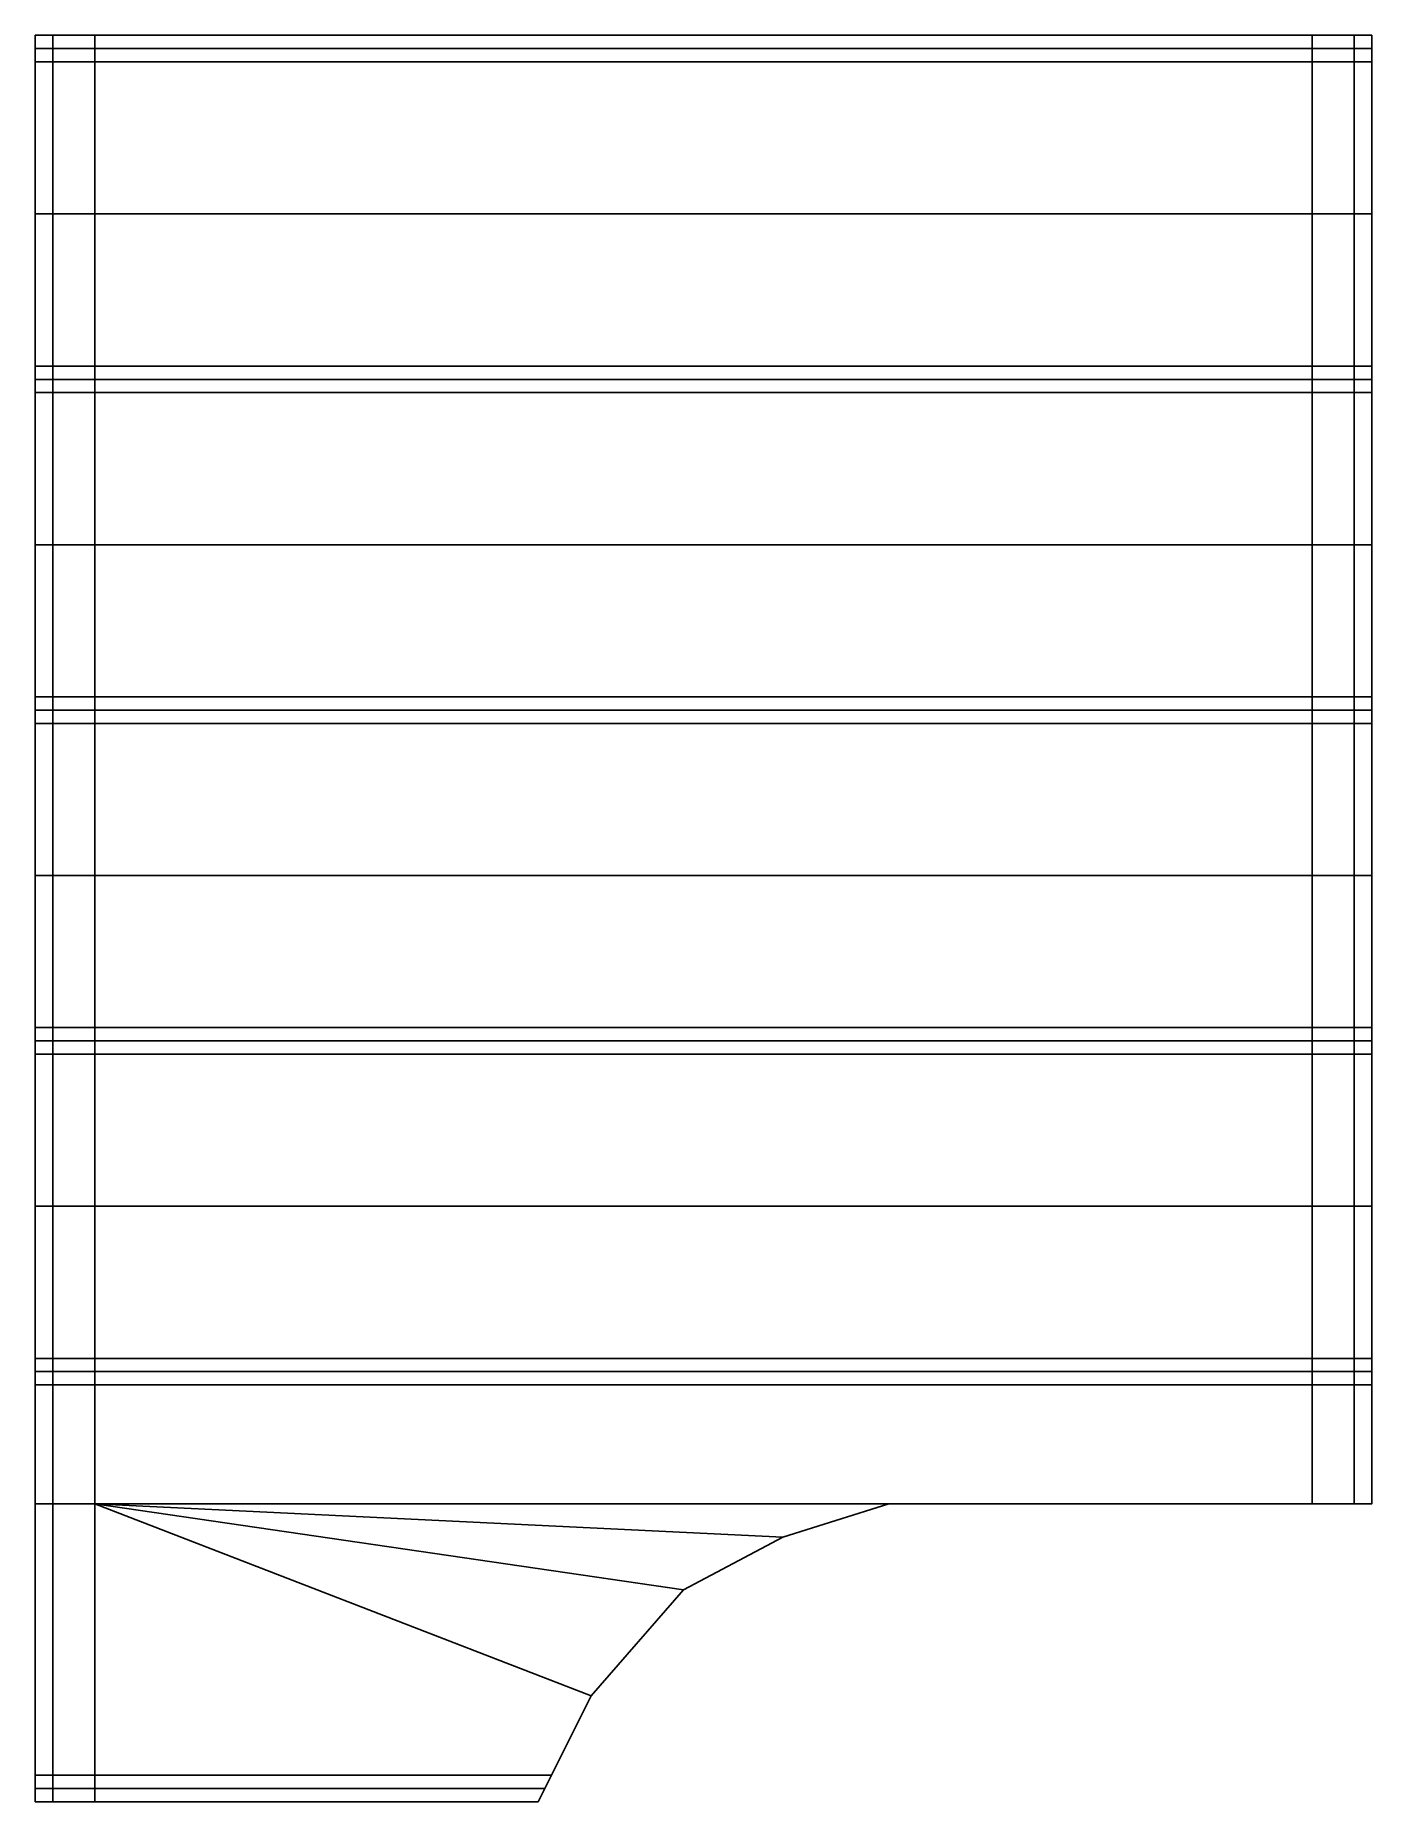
# Model space of a CAD drawing. Extents: x -1.01 to 1.01, y 0.52 to 3.19.
import ezdxf

# ---------------------------------------------------------------- set-up
doc = ezdxf.new("R2010")
doc.units = 0
doc.layers.add('TENT', color=3, linetype='CONTINUOUS')

msp = doc.modelspace()

# ---------------------------------------------------------------- linework, layer by layer
at = {"layer": 'TENT'}
for points in [[(-1.01, 3.19, 2.02), (-1.01, 3.17, 2.04), (-0.9836, 3.17, 2.1036), (-0.9836, 3.19, 2.0836)], [(-1.01, 3.17, 2.04), (-1.01, 3.19, 2.02), (-1.01, 3.19, 1.85), (-1.01, 3.15, 2.02)], [(-1.01, 2.92, 2), (-1.01, 3.15, 2.02), (-1.01, 3.19, 1.85), (-1.01, 2.92, 2)], [(-1.01, 2.92, 2), (-1.01, 3.19, 1.85), (-1.01, 0.52, 1.85), (-1.01, 0.97, 2)], [(-1.01, 3.19, 1.85), (-1.01, 3.19, 2.02), (-0.9836, 3.19, 2.0836)], [(-0.9836, 3.19, 2.0836), (-0.9836, 3.17, 2.1036), (-0.92, 3.17, 2.13), (-0.92, 3.19, 2.11)], [(-0.9836, 3.19, 2.0836), (-0.92, 3.19, 2.11), (0.92, 3.19, 2.11), (0.9836, 3.19, 2.0836)], [(-0.92, 3.19, 2.11), (-0.92, 3.17, 2.13), (0.92, 3.17, 2.13), (0.92, 3.19, 2.11)], [(0.92, 3.19, 2.11), (0.92, 3.17, 2.13), (0.9836, 3.17, 2.1036), (0.9836, 3.19, 2.0836)], [(0.9836, 3.19, 2.0836), (0.9836, 3.17, 2.1036), (1.01, 3.17, 2.04), (1.01, 3.19, 2.02)], [(0.9836, 3.19, 2.0836), (0.9836, 3.19, 2.0836), (1.01, 3.19, 2.02), (1.01, 3.19, 1.85)], [(1.01, 3.19, 2.02), (1.01, 3.17, 2.04), (1.01, 3.15, 2.02), (1.01, 3.19, 1.85)], [(1.01, 3.15, 2.02), (1.01, 2.92, 2), (1.01, 2.92, 2), (1.01, 3.19, 1.85)], [(1.01, 3.19, 1.85), (1.01, 2.92, 2), (1.01, 0.97, 2), (1.01, 0.97, 1.85)], [(-1.01, 3.17, 2.04), (-1.01, 3.15, 2.02), (-0.9836, 3.15, 2.0836), (-0.9836, 3.17, 2.1036)], [(-0.9836, 3.17, 2.1036), (-0.9836, 3.15, 2.0836), (-0.92, 3.15, 2.11), (-0.92, 3.17, 2.13)], [(-0.92, 3.17, 2.13), (-0.92, 3.15, 2.11), (0.92, 3.15, 2.11), (0.92, 3.17, 2.13)], [(0.92, 3.17, 2.13), (0.92, 3.15, 2.11), (0.9836, 3.15, 2.0836), (0.9836, 3.17, 2.1036)], [(0.9836, 3.17, 2.1036), (0.9836, 3.15, 2.0836), (1.01, 3.15, 2.02), (1.01, 3.17, 2.04)], [(-1.01, 3.15, 2.02), (-1.01, 2.92, 2), (-0.9836, 2.92, 2.0636), (-0.9836, 3.15, 2.0836)], [(-0.9836, 3.15, 2.0836), (-0.9836, 2.92, 2.0636), (-0.92, 2.92, 2.09), (-0.92, 3.15, 2.11)], [(-0.92, 3.15, 2.11), (-0.92, 2.92, 2.09), (0.92, 2.92, 2.09), (0.92, 3.15, 2.11)], [(0.92, 3.15, 2.11), (0.92, 2.92, 2.09), (0.9836, 2.92, 2.0636), (0.9836, 3.15, 2.0836)], [(0.9836, 3.15, 2.0836), (0.9836, 2.92, 2.0636), (1.01, 2.92, 2), (1.01, 3.15, 2.02)], [(-0.9836, 2.69, 2.0836), (-0.9836, 2.92, 2.0636), (-1.01, 2.92, 2), (-1.01, 2.69, 2.02)], [(-1.01, 2.69, 2.02), (-1.01, 2.92, 2), (-1.01, 2.42, 2), (-1.01, 2.65, 2.02)], [(-0.92, 2.69, 2.11), (-0.92, 2.92, 2.09), (-0.9836, 2.92, 2.0636), (-0.9836, 2.69, 2.0836)], [(0.92, 2.69, 2.11), (0.92, 2.92, 2.09), (-0.92, 2.92, 2.09), (-0.92, 2.69, 2.11)], [(0.9836, 2.69, 2.0836), (0.9836, 2.92, 2.0636), (0.92, 2.92, 2.09), (0.92, 2.69, 2.11)], [(1.01, 2.69, 2.02), (1.01, 2.92, 2), (0.9836, 2.92, 2.0636), (0.9836, 2.69, 2.0836)], [(1.01, 2.92, 2), (1.01, 2.69, 2.02), (1.01, 2.65, 2.02), (1.01, 2.42, 2)], [(-1.01, 2.69, 2.02), (-1.01, 2.67, 2.04), (-0.9836, 2.67, 2.1036), (-0.9836, 2.69, 2.0836)], [(-1.01, 2.67, 2.04), (-1.01, 2.69, 2.02), (-1.01, 2.69, 2.02), (-1.01, 2.65, 2.02)], [(-1.01, 2.67, 2.04), (-1.01, 2.65, 2.02), (-0.9836, 2.65, 2.0836), (-0.9836, 2.67, 2.1036)], [(-0.9836, 2.69, 2.0836), (-0.9836, 2.67, 2.1036), (-0.92, 2.67, 2.13), (-0.92, 2.69, 2.11)], [(-0.92, 2.69, 2.11), (-0.92, 2.67, 2.13), (0.92, 2.67, 2.13), (0.92, 2.69, 2.11)], [(0.92, 2.69, 2.11), (0.92, 2.67, 2.13), (0.9836, 2.67, 2.1036), (0.9836, 2.69, 2.0836)], [(0.9836, 2.69, 2.0836), (0.9836, 2.67, 2.1036), (1.01, 2.67, 2.04), (1.01, 2.69, 2.02)], [(1.01, 2.69, 2.02), (1.01, 2.67, 2.04), (1.01, 2.65, 2.02), (1.01, 2.69, 2.02)], [(-1.01, 2.65, 2.02), (-1.01, 2.42, 2), (-0.9836, 2.42, 2.0636), (-0.9836, 2.65, 2.0836)], [(-0.9836, 2.67, 2.1036), (-0.9836, 2.65, 2.0836), (-0.92, 2.65, 2.11), (-0.92, 2.67, 2.13)], [(-0.9836, 2.65, 2.0836), (-0.9836, 2.42, 2.0636), (-0.92, 2.42, 2.09), (-0.92, 2.65, 2.11)], [(-0.92, 2.67, 2.13), (-0.92, 2.65, 2.11), (0.92, 2.65, 2.11), (0.92, 2.67, 2.13)], [(-0.92, 2.65, 2.11), (-0.92, 2.42, 2.09), (0.92, 2.42, 2.09), (0.92, 2.65, 2.11)], [(0.92, 2.67, 2.13), (0.92, 2.65, 2.11), (0.9836, 2.65, 2.0836), (0.9836, 2.67, 2.1036)], [(0.92, 2.65, 2.11), (0.92, 2.42, 2.09), (0.9836, 2.42, 2.0636), (0.9836, 2.65, 2.0836)], [(0.9836, 2.67, 2.1036), (0.9836, 2.65, 2.0836), (1.01, 2.65, 2.02), (1.01, 2.67, 2.04)], [(0.9836, 2.65, 2.0836), (0.9836, 2.42, 2.0636), (1.01, 2.42, 2), (1.01, 2.65, 2.02)], [(-0.9836, 2.19, 2.0836), (-0.9836, 2.42, 2.0636), (-1.01, 2.42, 2), (-1.01, 2.19, 2.02)], [(-1.01, 2.19, 2.02), (-1.01, 2.42, 2), (-1.01, 1.92, 2), (-1.01, 2.15, 2.02)], [(-0.92, 2.19, 2.11), (-0.92, 2.42, 2.09), (-0.9836, 2.42, 2.0636), (-0.9836, 2.19, 2.0836)], [(0.92, 2.19, 2.11), (0.92, 2.42, 2.09), (-0.92, 2.42, 2.09), (-0.92, 2.19, 2.11)], [(0.9836, 2.19, 2.0836), (0.9836, 2.42, 2.0636), (0.92, 2.42, 2.09), (0.92, 2.19, 2.11)], [(1.01, 2.19, 2.02), (1.01, 2.42, 2), (0.9836, 2.42, 2.0636), (0.9836, 2.19, 2.0836)], [(1.01, 2.42, 2), (1.01, 2.19, 2.02), (1.01, 2.15, 2.02), (1.01, 1.92, 2)], [(-1.01, 2.19, 2.02), (-1.01, 2.17, 2.04), (-0.9836, 2.17, 2.1036), (-0.9836, 2.19, 2.0836)], [(-1.01, 2.17, 2.04), (-1.01, 2.19, 2.02), (-1.01, 2.19, 2.02), (-1.01, 2.15, 2.02)], [(-0.9836, 2.19, 2.0836), (-0.9836, 2.17, 2.1036), (-0.92, 2.17, 2.13), (-0.92, 2.19, 2.11)], [(-0.92, 2.19, 2.11), (-0.92, 2.17, 2.13), (0.92, 2.17, 2.13), (0.92, 2.19, 2.11)], [(0.92, 2.19, 2.11), (0.92, 2.17, 2.13), (0.9836, 2.17, 2.1036), (0.9836, 2.19, 2.0836)], [(0.9836, 2.19, 2.0836), (0.9836, 2.17, 2.1036), (1.01, 2.17, 2.04), (1.01, 2.19, 2.02)], [(1.01, 2.19, 2.02), (1.01, 2.17, 2.04), (1.01, 2.15, 2.02), (1.01, 2.19, 2.02)], [(-1.01, 2.17, 2.04), (-1.01, 2.15, 2.02), (-0.9836, 2.15, 2.0836), (-0.9836, 2.17, 2.1036)], [(-0.9836, 2.17, 2.1036), (-0.9836, 2.15, 2.0836), (-0.92, 2.15, 2.11), (-0.92, 2.17, 2.13)], [(-0.92, 2.17, 2.13), (-0.92, 2.15, 2.11), (0.92, 2.15, 2.11), (0.92, 2.17, 2.13)], [(0.92, 2.17, 2.13), (0.92, 2.15, 2.11), (0.9836, 2.15, 2.0836), (0.9836, 2.17, 2.1036)], [(0.9836, 2.17, 2.1036), (0.9836, 2.15, 2.0836), (1.01, 2.15, 2.02), (1.01, 2.17, 2.04)], [(-1.01, 2.15, 2.02), (-1.01, 1.92, 2), (-0.9836, 1.92, 2.0636), (-0.9836, 2.15, 2.0836)], [(-0.9836, 2.15, 2.0836), (-0.9836, 1.92, 2.0636), (-0.92, 1.92, 2.09), (-0.92, 2.15, 2.11)], [(-0.92, 2.15, 2.11), (-0.92, 1.92, 2.09), (0.92, 1.92, 2.09), (0.92, 2.15, 2.11)], [(0.92, 2.15, 2.11), (0.92, 1.92, 2.09), (0.9836, 1.92, 2.0636), (0.9836, 2.15, 2.0836)], [(0.9836, 2.15, 2.0836), (0.9836, 1.92, 2.0636), (1.01, 1.92, 2), (1.01, 2.15, 2.02)], [(-0.9836, 1.69, 2.0836), (-0.9836, 1.92, 2.0636), (-1.01, 1.92, 2), (-1.01, 1.69, 2.02)], [(-1.01, 1.69, 2.02), (-1.01, 1.92, 2), (-1.01, 1.42, 2), (-1.01, 1.65, 2.02)], [(-0.92, 1.69, 2.11), (-0.92, 1.92, 2.09), (-0.9836, 1.92, 2.0636), (-0.9836, 1.69, 2.0836)], [(0.92, 1.69, 2.11), (0.92, 1.92, 2.09), (-0.92, 1.92, 2.09), (-0.92, 1.69, 2.11)], [(0.9836, 1.69, 2.0836), (0.9836, 1.92, 2.0636), (0.92, 1.92, 2.09), (0.92, 1.69, 2.11)], [(1.01, 1.69, 2.02), (1.01, 1.92, 2), (0.9836, 1.92, 2.0636), (0.9836, 1.69, 2.0836)], [(1.01, 1.92, 2), (1.01, 1.69, 2.02), (1.01, 1.65, 2.02), (1.01, 1.42, 2)], [(-1.01, 1.69, 2.02), (-1.01, 1.67, 2.04), (-0.9836, 1.67, 2.1036), (-0.9836, 1.69, 2.0836)], [(-1.01, 1.67, 2.04), (-1.01, 1.69, 2.02), (-1.01, 1.69, 2.02), (-1.01, 1.65, 2.02)], [(-0.9836, 1.69, 2.0836), (-0.9836, 1.67, 2.1036), (-0.92, 1.67, 2.13), (-0.92, 1.69, 2.11)], [(-0.92, 1.69, 2.11), (-0.92, 1.67, 2.13), (0.92, 1.67, 2.13), (0.92, 1.69, 2.11)], [(0.92, 1.69, 2.11), (0.92, 1.67, 2.13), (0.9836, 1.67, 2.1036), (0.9836, 1.69, 2.0836)], [(0.9836, 1.69, 2.0836), (0.9836, 1.67, 2.1036), (1.01, 1.67, 2.04), (1.01, 1.69, 2.02)], [(1.01, 1.69, 2.02), (1.01, 1.67, 2.04), (1.01, 1.65, 2.02), (1.01, 1.69, 2.02)], [(-1.01, 1.67, 2.04), (-1.01, 1.65, 2.02), (-0.9836, 1.65, 2.0836), (-0.9836, 1.67, 2.1036)], [(-0.9836, 1.67, 2.1036), (-0.9836, 1.65, 2.0836), (-0.92, 1.65, 2.11), (-0.92, 1.67, 2.13)], [(-0.92, 1.67, 2.13), (-0.92, 1.65, 2.11), (0.92, 1.65, 2.11), (0.92, 1.67, 2.13)], [(0.92, 1.67, 2.13), (0.92, 1.65, 2.11), (0.9836, 1.65, 2.0836), (0.9836, 1.67, 2.1036)], [(0.9836, 1.67, 2.1036), (0.9836, 1.65, 2.0836), (1.01, 1.65, 2.02), (1.01, 1.67, 2.04)], [(-1.01, 1.65, 2.02), (-1.01, 1.42, 2), (-0.9836, 1.42, 2.0636), (-0.9836, 1.65, 2.0836)], [(-0.9836, 1.65, 2.0836), (-0.9836, 1.42, 2.0636), (-0.92, 1.42, 2.09), (-0.92, 1.65, 2.11)], [(-0.92, 1.65, 2.11), (-0.92, 1.42, 2.09), (0.92, 1.42, 2.09), (0.92, 1.65, 2.11)], [(0.92, 1.65, 2.11), (0.92, 1.42, 2.09), (0.9836, 1.42, 2.0636), (0.9836, 1.65, 2.0836)], [(0.9836, 1.65, 2.0836), (0.9836, 1.42, 2.0636), (1.01, 1.42, 2), (1.01, 1.65, 2.02)], [(-0.9836, 1.19, 2.0836), (-0.9836, 1.42, 2.0636), (-1.01, 1.42, 2), (-1.01, 1.19, 2.02)], [(-1.01, 1.19, 2.02), (-1.01, 1.42, 2), (-1.01, 0.97, 2), (-1.01, 1.15, 2.02)], [(-0.92, 1.19, 2.11), (-0.92, 1.42, 2.09), (-0.9836, 1.42, 2.0636), (-0.9836, 1.19, 2.0836)], [(0.92, 1.19, 2.11), (0.92, 1.42, 2.09), (-0.92, 1.42, 2.09), (-0.92, 1.19, 2.11)], [(0.9836, 1.19, 2.0836), (0.9836, 1.42, 2.0636), (0.92, 1.42, 2.09), (0.92, 1.19, 2.11)], [(1.01, 1.19, 2.02), (1.01, 1.42, 2), (0.9836, 1.42, 2.0636), (0.9836, 1.19, 2.0836)], [(1.01, 1.42, 2), (1.01, 1.19, 2.02), (1.01, 1.15, 2.02), (1.01, 0.97, 2)], [(-1.01, 1.19, 2.02), (-1.01, 1.17, 2.04), (-0.9836, 1.17, 2.1036), (-0.9836, 1.19, 2.0836)], [(-1.01, 1.17, 2.04), (-1.01, 1.19, 2.02), (-1.01, 1.19, 2.02), (-1.01, 1.15, 2.02)], [(-0.9836, 1.19, 2.0836), (-0.9836, 1.17, 2.1036), (-0.92, 1.17, 2.13), (-0.92, 1.19, 2.11)], [(-0.92, 1.19, 2.11), (-0.92, 1.17, 2.13), (0.92, 1.17, 2.13), (0.92, 1.19, 2.11)], [(0.92, 1.19, 2.11), (0.92, 1.17, 2.13), (0.9836, 1.17, 2.1036), (0.9836, 1.19, 2.0836)], [(0.9836, 1.19, 2.0836), (0.9836, 1.17, 2.1036), (1.01, 1.17, 2.04), (1.01, 1.19, 2.02)], [(1.01, 1.19, 2.02), (1.01, 1.17, 2.04), (1.01, 1.15, 2.02), (1.01, 1.19, 2.02)], [(-1.01, 1.17, 2.04), (-1.01, 1.15, 2.02), (-0.9836, 1.15, 2.0836), (-0.9836, 1.17, 2.1036)], [(-1.01, 1.15, 2.02), (-1.01, 0.97, 2), (-0.9836, 0.97, 2.0636), (-0.9836, 1.15, 2.0836)], [(-0.9836, 1.17, 2.1036), (-0.9836, 1.15, 2.0836), (-0.92, 1.15, 2.11), (-0.92, 1.17, 2.13)], [(-0.9836, 1.15, 2.0836), (-0.9836, 0.97, 2.0636), (-0.92, 0.97, 2.09), (-0.92, 1.15, 2.11)], [(-0.92, 1.17, 2.13), (-0.92, 1.15, 2.11), (0.92, 1.15, 2.11), (0.92, 1.17, 2.13)], [(-0.92, 1.15, 2.11), (-0.92, 0.97, 2.09), (0.92, 0.97, 2.09), (0.92, 1.15, 2.11)], [(0.92, 1.17, 2.13), (0.92, 1.15, 2.11), (0.9836, 1.15, 2.0836), (0.9836, 1.17, 2.1036)], [(0.92, 1.15, 2.11), (0.92, 0.97, 2.09), (0.9836, 0.97, 2.0636), (0.9836, 1.15, 2.0836)], [(0.9836, 1.17, 2.1036), (0.9836, 1.15, 2.0836), (1.01, 1.15, 2.02), (1.01, 1.17, 2.04)], [(0.9836, 1.15, 2.0836), (0.9836, 0.97, 2.0636), (1.01, 0.97, 2), (1.01, 1.15, 2.02)], [(-0.9836, 0.56, 2.0836), (-0.9836, 0.97, 2.0636), (-1.01, 0.97, 2), (-1.01, 0.56, 2.02)], [(-1.01, 0.56, 2.02), (-1.01, 0.97, 2), (-1.01, 0.52, 1.85), (-1.01, 0.52, 2.02)], [(-0.92, 0.56, 2.11), (-0.92, 0.97, 2.09), (-0.9836, 0.97, 2.0636), (-0.9836, 0.56, 2.0836)], [(-0.23, 0.56, 2.11), (-0.17, 0.68, 2.1041), (-0.92, 0.97, 2.09), (-0.92, 0.56, 2.11)], [(-0.17, 0.68, 2.1041), (-0.03, 0.84, 2.0963), (-0.92, 0.97, 2.09)], [(-0.03, 0.84, 2.0963), (0.12, 0.92, 2.0924), (-0.92, 0.97, 2.09)], [(0.12, 0.92, 2.0924), (0.28, 0.97, 2.09), (-0.92, 0.97, 2.09)], [(-1.01, 0.56, 2.02), (-1.01, 0.54, 2.04), (-0.9836, 0.54, 2.1036), (-0.9836, 0.56, 2.0836)], [(-1.01, 0.54, 2.04), (-1.01, 0.56, 2.02), (-1.01, 0.56, 2.02), (-1.01, 0.52, 2.02)], [(-1.01, 0.54, 2.04), (-1.01, 0.52, 2.02), (-0.9836, 0.52, 2.0836), (-0.9836, 0.54, 2.1036)], [(-0.9836, 0.56, 2.0836), (-0.9836, 0.54, 2.1036), (-0.92, 0.54, 2.13), (-0.92, 0.56, 2.11)], [(-0.9836, 0.54, 2.1036), (-0.9836, 0.52, 2.0836), (-0.92, 0.52, 2.11), (-0.92, 0.54, 2.13)], [(-0.92, 0.56, 2.11), (-0.92, 0.54, 2.13), (-0.24, 0.54, 2.13), (-0.23, 0.56, 2.11)], [(-0.92, 0.54, 2.13), (-0.92, 0.52, 2.11), (-0.25, 0.52, 2.11), (-0.24, 0.54, 2.13)]]:
    msp.add_3dface(points, dxfattribs=at)

doc.saveas('drawing.dxf')
